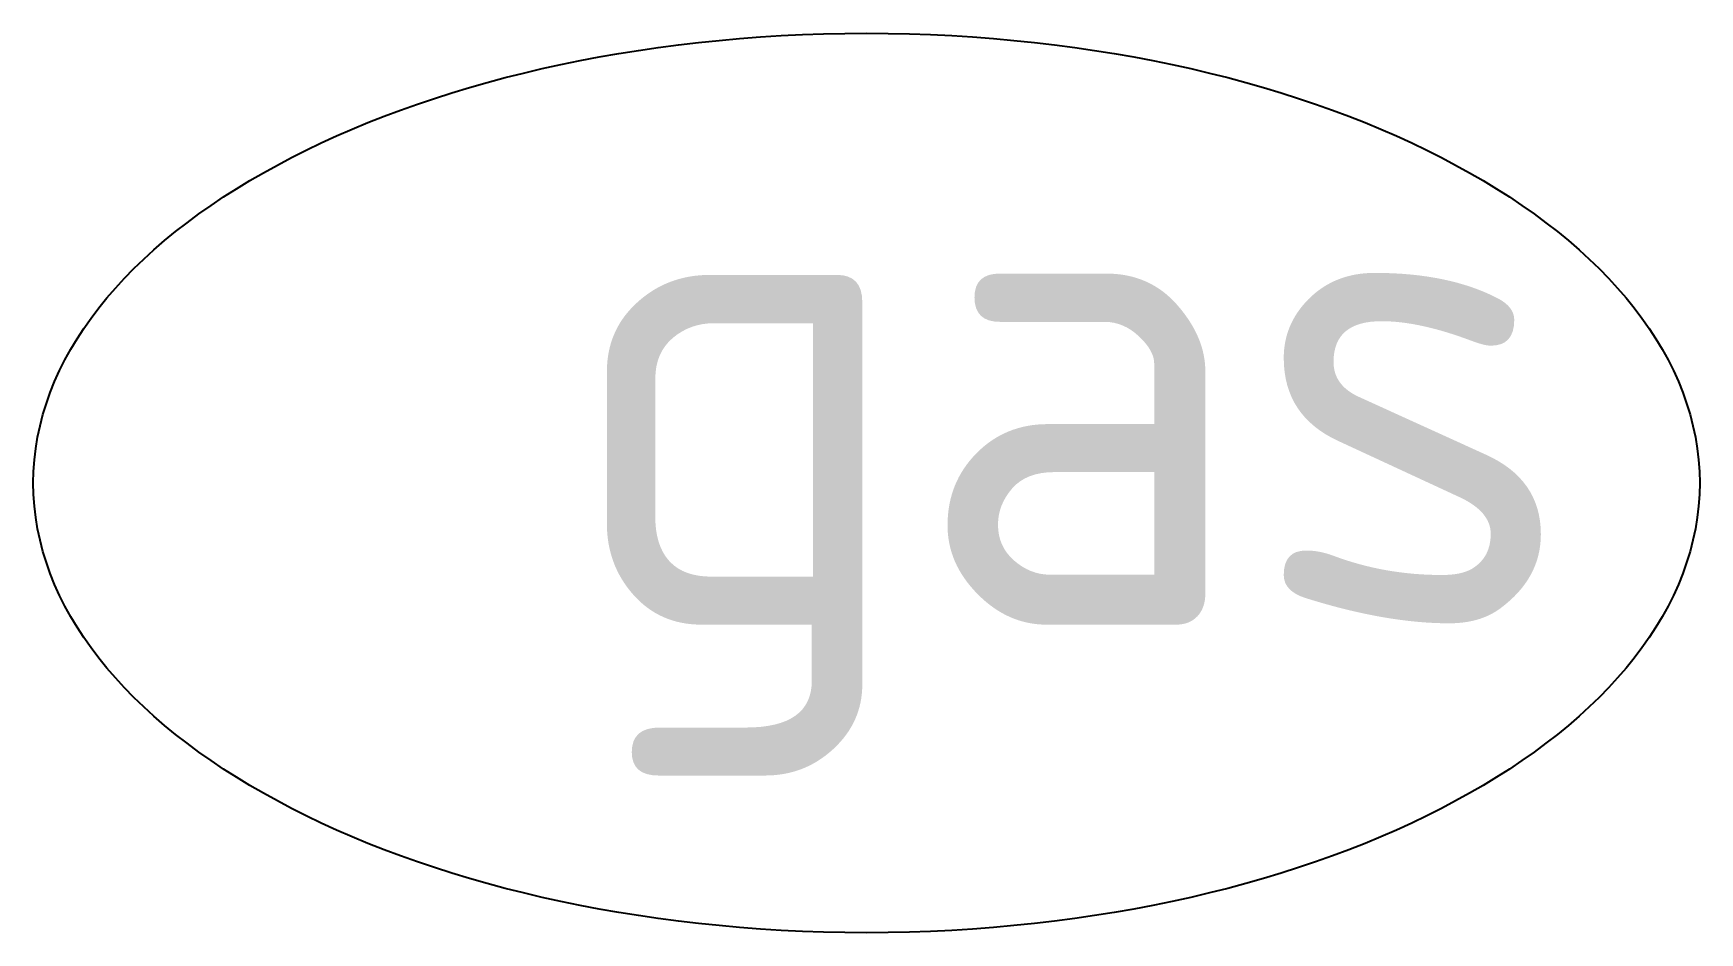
# Model space of a CAD drawing. Extents: x -1.25 to 1.25, y -0.68 to 0.68.
import ezdxf
from ezdxf.enums import TextEntityAlignment as Align

# ---------------------------------------------------------------- set-up
doc = ezdxf.new("R2010")
doc.units = 0
doc.styles.add('NLCS-ISO', font='NLCS-ISO.ttf')

msp = doc.modelspace()

# ---------------------------------------------------------------- linework, layer by layer
msp.add_ellipse((0, 0), major_axis=(1.25, 0), ratio=0.54)

# ---------------------------------------------------------------- texts
at = {"style": 'NLCS-ISO'}
msp.add_text('gas ', height=0.75, dxfattribs=at).set_placement((0.5311, 0.1624), align=Align.MIDDLE_CENTER)

doc.saveas('drawing.dxf')
